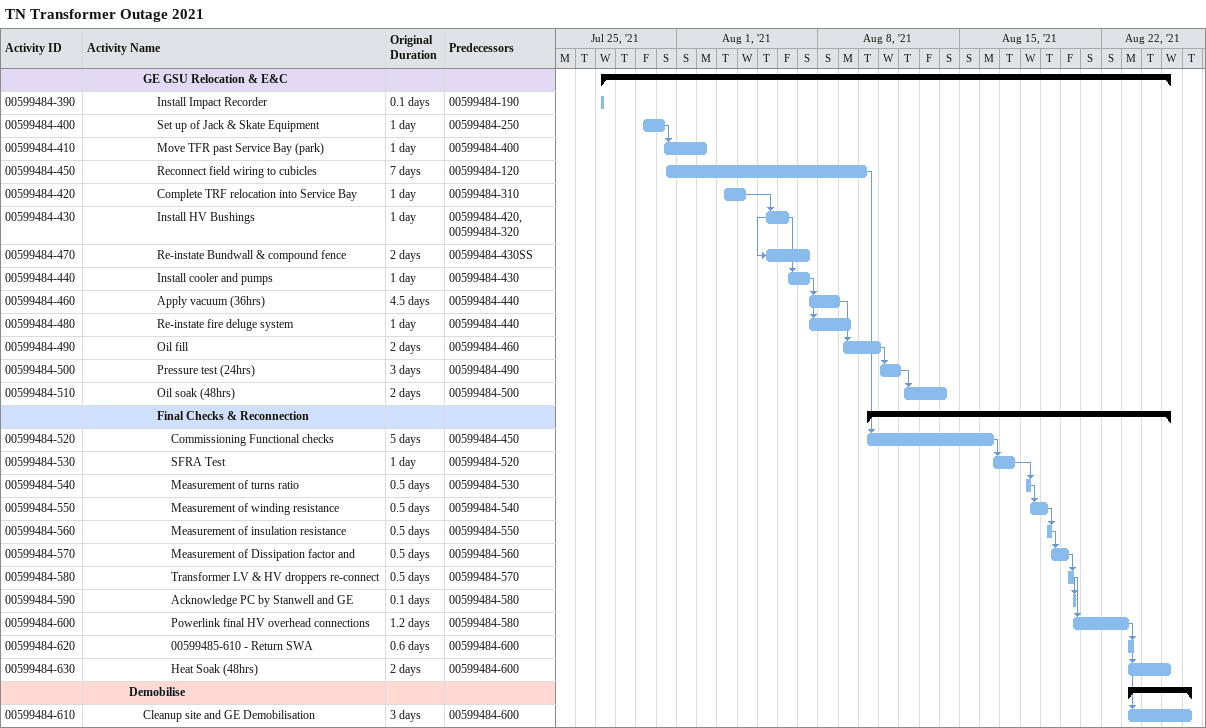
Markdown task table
TN Transformer Outage 2021

| ID | Level | Task | Original duration | Start | Finish | Predecessors |
|---|---|---|---|---|---|---|
|  | 5 | **GE GSU Relocation & E&C** |  | 2021-07-28 | 2021-08-25 |  |
| 00599484-390 | 6 | Install Impact Recorder | 0.1d | 2021-07-28 | 2021-07-28 | 00599484-190 |
| 00599484-400 | 6 | Set up of Jack & Skate Equipment | 1d | 2021-07-30 | 2021-07-31 | 00599484-250 |
| 00599484-410 | 6 | Move TFR past Service Bay (park) | 1d | 2021-07-31 | 2021-08-02 | 00599484-400 |
| 00599484-450 | 6 | Reconnect field wiring to cubicles | 7d | 2021-07-31 | 2021-08-10 | 00599484-120 |
| 00599484-420 | 6 | Complete TRF relocation into Service Bay | 1d | 2021-08-03 | 2021-08-04 | 00599484-310 |
| 00599484-430 | 6 | Install HV Bushings | 1d | 2021-08-05 | 2021-08-06 | 00599484-420, 00599484-320 |
| 00599484-470 | 6 | Re-instate Bundwall & compound fence | 2d | 2021-08-05 | 2021-08-07 | 00599484-430SS |
| 00599484-440 | 6 | Install cooler and pumps | 1d | 2021-08-06 | 2021-08-07 | 00599484-430 |
| 00599484-460 | 6 | Apply vacuum (36hrs) | 4.5d | 2021-08-07 | 2021-08-09 | 00599484-440 |
| 00599484-480 | 6 | Re-instate fire deluge system | 1d | 2021-08-07 | 2021-08-09 | 00599484-440 |
| 00599484-490 | 6 | Oil fill | 2d | 2021-08-09 | 2021-08-11 | 00599484-460 |
| 00599484-500 | 6 | Pressure test (24hrs) | 3d | 2021-08-11 | 2021-08-12 | 00599484-490 |
| 00599484-510 | 6 | Oil soak (48hrs) | 2d | 2021-08-12 | 2021-08-14 | 00599484-500 |
|  | 6 | **Final Checks & Reconnection** |  | 2021-08-10 | 2021-08-25 |  |
| 00599484-520 | 7 | Commissioning Functional checks | 5d | 2021-08-10 | 2021-08-16 | 00599484-450 |
| 00599484-530 | 7 | SFRA Test | 1d | 2021-08-16 | 2021-08-17 | 00599484-520 |
| 00599484-540 | 7 | Measurement of turns ratio | 0.5d | 2021-08-18 | 2021-08-18 | 00599484-530 |
| 00599484-550 | 7 | Measurement of winding resistance | 0.5d | 2021-08-18 | 2021-08-19 | 00599484-540 |
| 00599484-560 | 7 | Measurement of insulation resistance | 0.5d | 2021-08-19 | 2021-08-19 | 00599484-550 |
| 00599484-570 | 7 | Measurement of Dissipation factor and | 0.5d | 2021-08-19 | 2021-08-20 | 00599484-560 |
| 00599484-580 | 7 | Transformer LV & HV droppers re-connect | 0.5d | 2021-08-20 | 2021-08-20 | 00599484-570 |
| 00599484-590 | 7 | Acknowledge PC by Stanwell and GE | 0.1d | 2021-08-20 | 2021-08-20 | 00599484-580 |
| 00599484-600 | 7 | Powerlink final HV overhead connections | 1.2d | 2021-08-20 | 2021-08-23 | 00599484-580 |
| 00599484-620 | 7 | 00599485-610 - Return SWA | 0.6d | 2021-08-23 | 2021-08-23 | 00599484-600 |
| 00599484-630 | 7 | Heat Soak (48hrs) | 2d | 2021-08-23 | 2021-08-25 | 00599484-600 |
|  | 4 | **Demobilise** |  | 2021-08-23 | 2021-08-26 |  |
| 00599484-610 | 5 | Cleanup site and GE Demobilisation | 3d | 2021-08-23 | 2021-08-26 | 00599484-600 |
